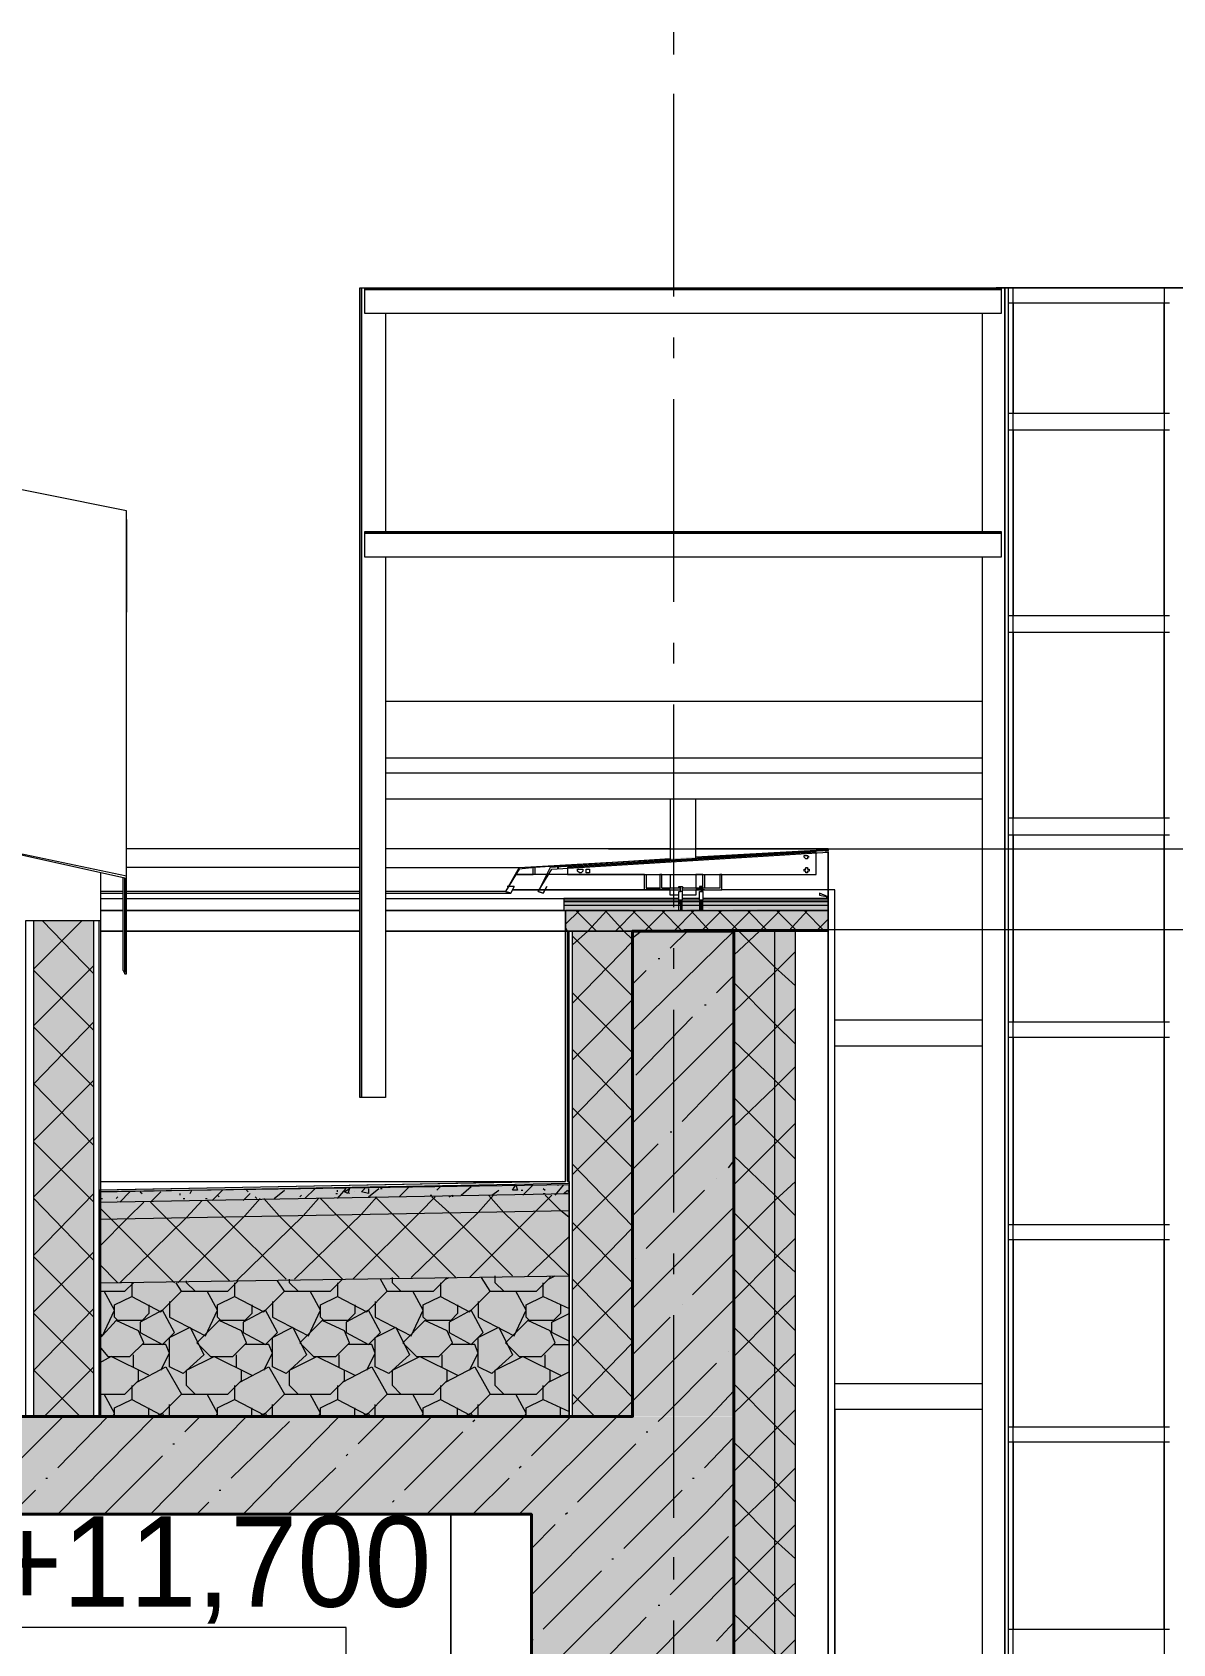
# Model space of a CAD drawing. Header units: millimetres. Extents: x -135211 to 49383, y -8033 to 228499.
# Drawn here: x -79130 to -76315, y 60614 to 64591 of the extents above; entities that cross this region are included whole.
import ezdxf

# ---------------------------------------------------------------- set-up
doc = ezdxf.new("R2010")
doc.units = ezdxf.units.MM
doc.layers.add('PDF _Геометрия', color=7, linetype='Continuous', true_color=0x1d1d1d)
doc.layers.add('PDF _Сплошная заливка', color=7, linetype='Continuous', true_color=0xffffff)
doc.layers.add('PDF _Текст', color=7, linetype='Continuous')

msp = doc.modelspace()

# ---------------------------------------------------------------- hatches: boundary and pattern name
at = {"layer": 'PDF _Сплошная заливка', "transparency": 33554559}
h = msp.add_hatch(color=256, dxfattribs=at)
h.paths.add_polyline_path([(-77369.2, 62563.7), (-77301.5, 62559.4), (-77301.5, 62563.7)])
h.paths.add_polyline_path([(-77301.5, 62567.9), (-77233.7, 62563.7), (-77233.7, 62567.9)])
h.paths.add_polyline_path([(-77233.7, 62572.1), (-77166, 62567.9), (-77166, 62572.1)])
h.paths.add_polyline_path([(-77436.9, 62559.4), (-77369.2, 62555.2), (-77369.2, 62559.4)])
h.paths.add_polyline_path([(-77851.8, 62534), (-77775.6, 62529.8), (-77775.6, 62534), (-77436.9, 62555.2), (-77508.9, 62555.2), (-77779.8, 62538.3)])
h = msp.add_hatch(color=256, dxfattribs=at)
h.paths.add_polyline_path([(-103123.2, 62424), (-103123.2, 62444.4), (-103693, 62444.4), (-103693, 62424), (-103504.2, 62428.2), (-103499.9, 62428.2), (-103453.4, 62424), (-103453.4, 62428.2), (-103449.1, 62428.2)])
h.paths.add_polyline_path([(299.2, 62424), (299.2, 62444.4), (-272.3, 62444.4), (-272.3, 62424), (53.6, 62428.2), (57.9, 62428.2), (104.4, 62424), (104.4, 62428.2), (108.7, 62428.2)])
h.paths.add_polyline_path([(-50480.7, 62424), (-50480.7, 62444.4), (-51128.4, 62444.4), (-51128.4, 62424), (-50819.4, 62428.2), (-50815.2, 62428.2), (-50768.6, 62424), (-50768.6, 62428.2), (-50764.4, 62428.2)])
h.paths.add_polyline_path([(-77166, 62424), (-77166, 62444.4), (-77817.9, 62444.4), (-77817.9, 62424), (-77530.1, 62428.2), (-77525.8, 62428.2), (-77479.3, 62424), (-77479.3, 62428.2), (-77475, 62428.2)])
h = msp.add_hatch(color=256, dxfattribs=at)
h.paths.add_polyline_path([(-103127.4, 62373.2), (-103127.4, 62423.2), (-103693, 62423.2), (-103693, 62373.2)])
h.paths.add_polyline_path([(299.2, 62373.2), (299.2, 62423.2), (-272.3, 62423.2), (-272.3, 62373.2)])
h.paths.add_polyline_path([(-50480.7, 62373.2), (-50480.7, 62423.2), (-51128.4, 62423.2), (-51128.4, 62373.2)])
h.paths.add_polyline_path([(-77166, 62373.2), (-77166, 62423.2), (-77813.7, 62423.2), (-77813.7, 62373.2)])
h = msp.add_hatch(color=256, dxfattribs=at)
h.paths.add_polyline_path([(-102920, 61742.4), (-103025.8, 61746.7), (-103135.9, 61746.7), (-103135.9, 61725.5), (-103038.5, 61725.5), (-102945.4, 61721.3), (-102848.1, 61717), (-102754.9, 61712.8), (-102657.6, 61708.6), (-102564.4, 61704.3), (-90026.1, 61700.1), (-90026.1, 61725.5), (-102598.3, 61729.7), (-102810, 61738.2)])
h.paths.add_polyline_path([(-83325.1, 61700.1), (-83325.1, 61725.5), (-85666, 61725.5), (-85666, 61700.1)])
h.paths.add_polyline_path([(-78033.8, 61725.5), (-77805.2, 61725.5), (-77805.2, 61746.7), (-78093.1, 61746.7), (-78385.1, 61742.4), (-78673, 61738.2), (-78965.1, 61734), (-78965.1, 61708.6)])
h = msp.add_hatch(color=256, dxfattribs=at)
h.paths.add_polyline_path([(-102598.3, 61704.3), (-103042.8, 61725.5), (-103135.9, 61725.5), (-103135.9, 61683.2), (-103025.8, 61683.2), (-102920, 61679), (-102810, 61674.7), (-102598.3, 61666.3), (-90026.1, 61662), (-90026.1, 61700.1)])
h.paths.add_polyline_path([(-83325.1, 61662), (-83325.1, 61700.1), (-85666, 61700.1), (-85666, 61662)])
h.paths.add_polyline_path([(-78033.8, 61683.2), (-77805.2, 61683.2), (-77805.2, 61725.5), (-78033.8, 61725.5), (-78965.1, 61708.6), (-78965.1, 61666.3)])
h = msp.add_hatch(color=256, dxfattribs=at)
h.paths.add_polyline_path([(-102920, 61679), (-103025.8, 61683.2), (-103135.9, 61683.2), (-103135.9, 61522.3), (-103025.8, 61522.3), (-102920, 61518.1), (-102810, 61513.9), (-102598.3, 61505.4), (-90026.1, 61501.2), (-90026.1, 61662), (-102598.3, 61666.3), (-102810, 61674.7)])
h.paths.add_polyline_path([(-83325.1, 61501.2), (-83325.1, 61662), (-85666, 61662), (-85666, 61501.2)])
h.paths.add_polyline_path([(-78093.1, 61522.3), (-77805.2, 61522.3), (-77805.2, 61683.2), (-78033.8, 61683.2), (-78965.1, 61666.3), (-78965.1, 61509.6), (-78673, 61513.9), (-78385.1, 61518.1)])
h = msp.add_hatch(color=256, dxfattribs=at)
h.paths.add_polyline_path([(-90026.1, 61175.2), (-90026.1, 61501.2), (-102598.3, 61505.4), (-102810, 61513.9), (-102920, 61518.1), (-103025.8, 61522.3), (-103135.9, 61522.3), (-103135.9, 61175.2)])
h.paths.add_polyline_path([(-83325.1, 61175.2), (-83325.1, 61501.2), (-85666, 61501.2), (-85666, 61175.2)])
h.paths.add_polyline_path([(-78965.1, 61509.6), (-78965.1, 61175.2), (-77805.2, 61175.2), (-77805.2, 61522.3), (-78093.1, 61522.3), (-78385.1, 61518.1), (-78673, 61513.9)])
h = msp.add_hatch(color=256, dxfattribs=at)
h.paths.add_polyline_path([(-89594.3, 60933.9), (-89594.3, 61174.9), (-103546, 61174.9), (-103546, 60933.9)])
h.paths.add_polyline_path([(146.8, 60933.9), (146.8, 61174.9), (-22999.7, 61174.9), (-22999.7, 60933.9)])
h.paths.add_polyline_path([(-23351, 60933.9), (-23351, 61174.9), (-26352.2, 61174.9), (-26352.2, 60933.9)])
h.paths.add_polyline_path([(-26398.8, 60933.9), (-26398.8, 61174.9), (-44097.3, 61174.9), (-44097.3, 60933.9)])
h.paths.add_polyline_path([(-45350.3, 60933.9), (-45350.3, 61174.9), (-51128.4, 61174.9), (-51128.4, 60933.9)])
h.paths.add_polyline_path([(-77398.8, 60933.9), (-77398.8, 61174.9), (-79396.8, 61174.9), (-79396.8, 60933.9)])
h.paths.add_polyline_path([(-82897.6, 60933.9), (-82897.6, 61174.9), (-86097.8, 61174.9), (-86097.8, 60933.9)])

# ---------------------------------------------------------------- linework, layer by layer
at = {"layer": 'PDF _Геометрия', "color": 7, "lineweight": 9}
for points in [[(-77547, 64536.3), (-77547, 64591.3)], [(-77547, 63939.4), (-77547, 64438.9)], [(-78258.2, 63296), (-78258.2, 61962.6), (-78317.4, 61962.6), (-78321.6, 61962.6), (-78321.6, 63960.6), (-78317.4, 63960.6), (-78258.2, 63960.6)], [(-76785, 63960.6), (-76730, 63960.6), (-76721.5, 63960.6), (-76721.5, 54360), (-76730, 54360), (-76785, 54360), (-76785, 63296)], [(-76255.9, 63960.6), (-76323.6, 63960.6), (-76751.2, 63960.6), (-76323.6, 63960.6), (-76251.7, 63960.6)], [(-76708.8, 56112.5), (-76708.8, 63960.6)], [(-76336.3, 63960.6), (-76336.3, 56112.5)], [(-76251.7, 63960.6), (-76323.6, 63960.6), (-76255.9, 63960.6)], [(-76323.6, 63922.5), (-76721.5, 63922.5)], [(-78258.2, 63897.1), (-78258.2, 63359.5)], [(-76785, 63359.5), (-76785, 63897.1)], [(-77547, 63787), (-77547, 63837.8)], [(-77547, 63185.9), (-77547, 63685.4)], [(-76721.5, 63651.6), (-76323.6, 63651.6)], [(-76323.6, 63609.2), (-76721.5, 63609.2)], [(-78897.3, 62508.6), (-78897.3, 63410.3), (-79320.7, 63494.9), (-79320.7, 62809.2), (-79320.7, 63494.9)], [(-76721.5, 63152.1), (-76323.6, 63152.1)], [(-77547, 63033.5), (-77547, 63084.3)], [(-76323.6, 63109.7), (-76721.5, 63109.7)], [(-78258.2, 62940.4), (-76785, 62940.4)], [(-77547, 62432.4), (-77547, 62931.9)], [(-77707.9, 62576.4), (-77318.4, 62576.4), (-75671.7, 62576.4), (-75671.7, 62876.9), (-74871.7, 62876.9)], [(-78258.2, 62800.7), (-76785, 62800.7)], [(-76785, 62762.6), (-78258.2, 62762.6)], [(-78258.2, 62699.1), (-76785, 62699.1)], [(-77555.5, 62699.1), (-77555.5, 62546.7)], [(-77492, 62551), (-77492, 62699.1)], [(-76721.5, 62652.6), (-76323.6, 62652.6)], [(-76323.6, 62610.2), (-76721.5, 62610.2)], [(-78321.6, 62576.4), (-78897.3, 62576.4)], [(-77555.5, 62576.4), (-78258.2, 62576.4)], [(-77166, 62576.4), (-77166, 62572.1), (-77195.7, 62572.1), (-77492, 62555.2), (-77195.7, 62572.1), (-77166, 62576.4), (-77492, 62576.4)], [(-77166, 62572.1), (-77166, 62572.1)], [(-77166, 62474.8), (-77166, 62567.9)], [(-78321.6, 62529.8), (-78897.3, 62529.8)], [(-78258.2, 62529.8), (-77928, 62529.8), (-77961.8, 62470.5), (-77949.1, 62466.3), (-77961.8, 62470.5), (-78258.2, 62470.5)], [(-77928, 62529.8), (-77555.5, 62551), (-77889.9, 62529.8), (-77928, 62525.6), (-77961.8, 62470.5)], [(-77889.9, 62529.8), (-77889.9, 62512.9), (-77894.1, 62512.9), (-77894.1, 62529.8)], [(-77889.9, 62529.8), (-77889.9, 62529.8)], [(-78960.8, 61175.2), (-78960.8, 62398.6), (-78960.8, 62517.1)], [(-78905.8, 62275.8), (-78905.8, 62504.4)], [(-78901.6, 62267.3), (-78901.6, 62271.6), (-78901.6, 62504.4), (-78901.6, 62271.6)], [(-77940.7, 62483.2), (-77949.1, 62466.3), (-77940.7, 62483.2), (-77957.6, 62483.2)], [(-77619, 62474.8), (-77555.5, 62474.8), (-77864.5, 62474.8), (-77881.4, 62474.8), (-77944.9, 62474.8), (-77881.4, 62474.8), (-77864.5, 62474.8), (-77619, 62474.8), (-77619, 62512.9), (-77856, 62512.9), (-77936.4, 62512.9), (-77894.1, 62512.9)], [(-77809.4, 62512.9), (-77856, 62512.9), (-77889.9, 62512.9)], [(-77614.7, 62512.9), (-77614.7, 62479), (-77580.9, 62479), (-77614.7, 62479)], [(-77555.5, 62512.9), (-77555.5, 62479)], [(-77534.3, 62479), (-77534.3, 62479)], [(-77530.1, 62479), (-77530.1, 62479)], [(-77521.6, 62479), (-77521.6, 62479)], [(-77475, 62470.5), (-77475, 62479), (-77475, 62512.9), (-77492, 62512.9), (-77492, 62479)], [(-77470.8, 62512.9), (-77470.8, 62479), (-77475, 62479), (-77475, 62483.2), (-77479.3, 62483.2), (-77483.5, 62483.2), (-77483.5, 62479), (-77487.7, 62479), (-77479.3, 62479), (-77479.3, 62483.2), (-77479.3, 62479), (-77479.3, 62470.5), (-77475, 62470.5), (-77475, 62449.4)], [(-77487.7, 62479), (-77487.7, 62479)], [(-77479.3, 62479), (-77479.3, 62479)], [(-77475, 62479), (-77475, 62479)], [(-77475, 62479), (-77475, 62479)], [(-77470.8, 62479), (-77475, 62479)], [(-77470.8, 62479), (-77470.8, 62479)], [(-78905.8, 62470.5), (-78960.8, 62470.5)], [(-78960.8, 62466.3), (-78905.8, 62466.3)], [(-78960.8, 62453.6), (-78905.8, 62453.6)], [(-78901.6, 62466.3), (-78321.6, 62466.3)], [(-78321.6, 62470.5), (-78897.3, 62470.5)], [(-78897.3, 62453.6), (-78321.6, 62453.6)], [(-78258.2, 62466.3), (-77949.1, 62466.3)], [(-77534.3, 62453.6), (-77817.9, 62453.6), (-77817.9, 62449.4), (-77817.9, 62445.1), (-77817.9, 62424), (-78258.2, 62424), (-77817.9, 62424), (-77166, 62424), (-77166, 62445.1), (-77166, 62449.4), (-77166, 62453.6), (-77475, 62453.6)], [(-78258.2, 62453.6), (-77817.9, 62453.6), (-77817.9, 62424)], [(-77166, 62449.4), (-77817.9, 62449.4)], [(-77166, 62445.1), (-77817.9, 62445.1)], [(-77534.3, 62462.1), (-77555.5, 62462.1), (-77555.5, 62474.8)], [(-77525.8, 62424), (-77525.8, 62428.2), (-77525.8, 62432.4), (-77525.8, 62436.7), (-77525.8, 62440.9), (-77525.8, 62445.1), (-77525.8, 62449.4), (-77534.3, 62449.4), (-77534.3, 62470.5), (-77530.1, 62470.5)], [(-77530.1, 62424), (-77525.8, 62424), (-77530.1, 62449.4), (-77530.1, 62424), (-77534.3, 62424), (-77534.3, 62428.2), (-77534.3, 62432.4), (-77534.3, 62436.7), (-77534.3, 62440.9), (-77534.3, 62445.1), (-77534.3, 62449.4)], [(-77530.1, 62449.4), (-77530.1, 62449.4)], [(-77530.1, 62445.1), (-77530.1, 62445.1)], [(-77530.1, 62440.9), (-77530.1, 62440.9)], [(-77479.3, 62474.8), (-77492, 62474.8), (-77492, 62462.1), (-77525.8, 62462.1)], [(-77525.8, 62470.5), (-77525.8, 62449.4)], [(-77525.8, 62470.5), (-77525.8, 62470.5)], [(-77483.5, 62453.6), (-77525.8, 62453.6)], [(-77525.8, 62449.4), (-77525.8, 62449.4)], [(-77525.8, 62445.1), (-77525.8, 62445.1)], [(-77525.8, 62440.9), (-77525.8, 62440.9)], [(-77475, 62424), (-77475, 62428.2), (-77475, 62432.4), (-77475, 62436.7), (-77475, 62440.9), (-77475, 62445.1), (-77475, 62449.4), (-77483.5, 62449.4), (-77483.5, 62470.5), (-77479.3, 62470.5)], [(-77483.5, 62449.4), (-77483.5, 62445.1), (-77483.5, 62440.9), (-77483.5, 62436.7), (-77483.5, 62432.4), (-77483.5, 62428.2), (-77483.5, 62424), (-77479.3, 62424), (-77479.3, 62449.4), (-77479.3, 62424), (-77475, 62424), (-77479.3, 62424)], [(-77483.5, 62445.1), (-77483.5, 62445.1)], [(-77483.5, 62440.9), (-77483.5, 62440.9)], [(-77479.3, 62449.4), (-77479.3, 62449.4)], [(-77470.8, 62474.8), (-77475, 62474.8)], [(-77475, 62470.5), (-77475, 62470.5)], [(-77475, 62449.4), (-77475, 62449.4)], [(-77475, 62445.1), (-77475, 62445.1)], [(-77475, 62440.9), (-77475, 62440.9)], [(-76785, 62153.1), (-77149.1, 62153.1), (-77149.1, 62474.8), (-77166, 62474.8), (-77428.5, 62474.8)], [(-78960.8, 61755.1), (-77822.1, 61755.1), (-77813.7, 61755.1), (-77813.7, 62373.2), (-78258.2, 62373.2), (-77813.7, 62373.2), (-77813.7, 62424)], [(-77534.3, 62436.7), (-77534.3, 62436.7)], [(-77534.3, 62432.4), (-77534.3, 62432.4)], [(-77534.3, 62428.2), (-77534.3, 62428.2)], [(-77530.1, 62424), (-77530.1, 62424)], [(-77530.1, 62424), (-77530.1, 62424)], [(-77525.8, 62436.7), (-77525.8, 62436.7)], [(-77525.8, 62432.4), (-77525.8, 62432.4)], [(-77525.8, 62428.2), (-77525.8, 62428.2)], [(-77525.8, 62424), (-77525.8, 62424)], [(-77525.8, 62424), (-77525.8, 62424)], [(-77483.5, 62436.7), (-77483.5, 62436.7)], [(-77483.5, 62432.4), (-77483.5, 62432.4)], [(-77483.5, 62428.2), (-77483.5, 62428.2)], [(-77479.3, 62424), (-77479.3, 62424)], [(-77479.3, 62424), (-77479.3, 62424)], [(-77475, 62436.7), (-77475, 62436.7)], [(-77475, 62432.4), (-77475, 62432.4)], [(-77475, 62428.2), (-77475, 62428.2)], [(-77475, 62424), (-77475, 62424)], [(-79125.9, 61175.2), (-79125.9, 62398.6)], [(-78977.8, 61175.2), (-78977.8, 62398.6)], [(-78965.1, 61175.2), (-78965.1, 62398.6)], [(-77805.2, 61755.1), (-77805.2, 61750.9), (-77805.2, 61746.7), (-77805.2, 61725.5), (-77805.2, 61683.2), (-77805.2, 61522.3), (-77805.2, 61175.2), (-77796.7, 61175.2), (-77648.6, 61175.2), (-77648.6, 62373.2), (-77796.7, 62373.2), (-77805.2, 62373.2), (-77809.4, 62373.2), (-77813.7, 62373.2), (-77813.7, 61755.1), (-78965.1, 61734), (-78965.1, 61729.7), (-78965.1, 61704.3), (-78965.1, 61662), (-78965.1, 61505.4), (-78965.1, 61175.2), (-77805.2, 61175.2)], [(-77809.4, 62373.2), (-77809.4, 61755.1), (-77805.2, 61755.1), (-77805.2, 62373.2)], [(-77796.7, 61175.2), (-77796.7, 62373.2)], [(-77521.6, 62377.4), (-77140.6, 62377.4), (-75671.7, 62377.4), (-75671.7, 62076.9), (-74871.7, 62076.9)], [(-77297.2, 54444.6), (-77297.2, 56154.8), (-77297.2, 57653.3), (-77297.2, 60354), (-77297.2, 62373.2)], [(-77246.4, 54444.6), (-77246.4, 56154.8), (-77246.4, 57653.3), (-77246.4, 60354), (-77246.4, 62373.2)], [(-77547, 62280), (-77547, 62330.8)], [(-77547, 61679), (-77547, 62178.5)], [(-76721.5, 62148.8), (-76323.6, 62148.8)], [(-76785, 61255.6), (-77149.1, 61255.6), (-77149.1, 62089.6), (-76785, 62089.6)], [(-76323.6, 62110.7), (-76721.5, 62110.7)], [(-77822.1, 61755.1), (-78960.8, 61734)], [(-76721.5, 61649.3), (-76323.6, 61649.3)], [(-76323.6, 61611.2), (-76721.5, 61611.2)], [(-77547, 61526.6), (-77547, 61577.4)], [(-77547, 60925.5), (-77547, 61425)], [(-76785, 61192.1), (-77149.1, 61192.1), (-77149.1, 60354), (-77149.1, 57670.2), (-77149.1, 58491.4), (-76785, 58491.4)], [(-76721.5, 61149.8), (-76323.6, 61149.8)], [(-76323.6, 61111.7), (-76721.5, 61111.7)], [(-82846.8, 57056.4), (-82846.8, 59380.4), (-82846.8, 59778.3), (-82846.8, 59854.5), (-82889.1, 59854.5), (-78097.3, 59854.5), (-78097.3, 60523.3), (-82897.6, 60523.3), (-78097.3, 60523.3), (-78097.3, 60933.9)], [(-78888.9, 60933.9), (-81674.2, 60933.9)], [(-77898.3, 60933.9), (-78097.3, 60933.9), (-78097.3, 52857.2), (-78148.1, 52857.2), (-78148.1, 55181.2), (-78148.1, 55604.5), (-78198.9, 55604.5), (-78198.9, 55181.2), (-78198.9, 52857.2)], [(-77547, 60773.1), (-77547, 60828.1)], [(-77534.3, 60354), (-77978.8, 60354), (-78355.5, 60354), (-78355.5, 60654.5), (-79155.6, 60654.5)], [(-77547, 60172), (-77547, 60671.5)], [(-76721.5, 60650.3), (-76323.6, 60650.3)]]:
    msp.add_lwpolyline(points, dxfattribs=at)
for points in [[(-78317.4, 61962.6), (-78317.4, 63960.6)], [(-78308.9, 63960.6), (-76738.5, 63960.6), (-76738.5, 63956.3), (-76738.5, 63897.1), (-78308.9, 63897.1), (-78308.9, 63956.3)], [(-78308.9, 63956.3), (-76738.5, 63956.3)], [(-76708.8, 63960.6), (-76738.5, 63960.6)], [(-76730, 63960.6), (-76730, 54360)], [(-76306.7, 63960.6), (-76336.3, 63960.6)], [(-76708.8, 63922.5), (-76708.8, 63651.6), (-76336.3, 63651.6), (-76336.3, 63922.5)], [(-76708.8, 63609.2), (-76708.8, 63152.1), (-76336.3, 63152.1), (-76336.3, 63609.2)], [(-78897.3, 63389.1), (-78897.3, 63160.5)], [(-78308.9, 63359.5), (-76738.5, 63359.5), (-76738.5, 63355.2), (-76738.5, 63296), (-78308.9, 63296), (-78308.9, 63355.2)], [(-78308.9, 63355.2), (-76738.5, 63355.2)], [(-76708.8, 63109.7), (-76708.8, 62652.6), (-76336.3, 62652.6), (-76336.3, 63109.7)], [(-78897.3, 62508.6), (-79320.7, 62597.5), (-78901.6, 62504.4), (-78901.6, 62271.6), (-78905.8, 62275.8), (-78901.6, 62267.3), (-78897.3, 62267.3)], [(-76708.8, 62610.2), (-76708.8, 62148.8), (-76336.3, 62148.8), (-76336.3, 62610.2)], [(-77809.4, 62529.8), (-77809.4, 62512.9), (-77195.7, 62512.9), (-77195.7, 62567.9)], [(-77225.3, 62555.2), (-77225.3, 62559.4), (-77221, 62559.4), (-77216.8, 62559.4), (-77212.6, 62555.2), (-77216.8, 62555.2), (-77216.8, 62551), (-77221, 62551)], [(-77784, 62521.3), (-77784, 62525.6), (-77779.8, 62525.6), (-77775.6, 62525.6), (-77771.3, 62525.6), (-77771.3, 62521.3), (-77775.6, 62517.1), (-77779.8, 62517.1)], [(-77762.9, 62521.3), (-77762.9, 62525.6), (-77758.6, 62525.6), (-77754.4, 62525.6), (-77754.4, 62521.3), (-77754.4, 62517.1), (-77758.6, 62517.1), (-77762.9, 62517.1)], [(-77225.3, 62521.3), (-77225.3, 62525.6), (-77221, 62525.6), (-77221, 62529.8), (-77216.8, 62529.8), (-77216.8, 62525.6), (-77212.6, 62525.6), (-77212.6, 62521.3), (-77216.8, 62521.3), (-77216.8, 62517.1), (-77221, 62517.1), (-77221, 62521.3)], [(-77576.6, 62479), (-77555.5, 62479)], [(-77530.1, 62483.2), (-77525.8, 62483.2), (-77521.6, 62479), (-77525.8, 62479), (-77525.8, 62470.5), (-77530.1, 62470.5), (-77530.1, 62479), (-77530.1, 62483.2), (-77530.1, 62479), (-77534.3, 62479), (-77534.3, 62483.2)], [(-77492, 62479), (-77479.3, 62479)], [(-77530.1, 62449.4), (-77534.3, 62449.4)], [(-77530.1, 62445.1), (-77534.3, 62445.1)], [(-77530.1, 62440.9), (-77534.3, 62440.9)], [(-77479.3, 62449.4), (-77483.5, 62449.4)], [(-77166, 62474.8), (-77166, 54444.6), (-77149.1, 54444.6), (-77149.1, 62474.8)], [(-78960.8, 62424), (-78905.8, 62424)], [(-78897.3, 62424), (-78321.6, 62424)], [(-77813.7, 62373.2), (-77166, 62373.2), (-77166, 62424), (-77813.7, 62424)], [(-79147.1, 62398.6), (-79147.1, 61175.2), (-79125.9, 61175.2), (-78977.8, 61175.2), (-78965.1, 61175.2), (-78960.8, 61175.2), (-78960.8, 62398.6), (-78965.1, 62398.6), (-78977.8, 62398.6), (-79125.9, 62398.6)], [(-78960.8, 62373.2), (-78905.8, 62373.2)], [(-78897.3, 62373.2), (-78321.6, 62373.2)], [(-77398.8, 57653.3), (-77398.8, 56154.8), (-77398.8, 54656.3), (-77398.8, 56154.8), (-77648.6, 56154.8), (-77648.6, 54656.3), (-77398.8, 54656.3), (-77398.8, 54444.6), (-77297.2, 54444.6), (-77246.4, 54444.6), (-77166, 54444.6), (-77166, 56154.8), (-77166, 57653.3), (-77166, 60354), (-77166, 62373.2), (-77246.4, 62373.2), (-77297.2, 62373.2), (-77398.8, 62373.2), (-77398.8, 60354)], [(-76708.8, 62110.7), (-76708.8, 61649.3), (-76336.3, 61649.3), (-76336.3, 62110.7)], [(-76708.8, 61611.2), (-76708.8, 61149.8), (-76336.3, 61149.8), (-76336.3, 61611.2)], [(-76708.8, 61111.7), (-76708.8, 60650.3), (-76336.3, 60650.3), (-76336.3, 61111.7)]]:
    msp.add_lwpolyline(points, close=True, dxfattribs=at)
at = {"layer": 'PDF _Геометрия', "color": 7, "lineweight": 20}
msp.add_lwpolyline([(-77881.4, 62470.5), (-77868.7, 62466.3), (-77860.2, 62483.2), (-77868.7, 62466.3), (-77881.4, 62470.5), (-77847.5, 62525.6), (-77166, 62567.9), (-77166, 62457.8), (-77187.2, 62466.3), (-77187.2, 62462.1), (-77166, 62457.8), (-77166, 62572.1), (-77851.8, 62529.8)], close=True, dxfattribs=at)
at = {"layer": 'PDF _Геометрия', "lineweight": 9}
for points in [[(-77352.3, 62559.4), (-77348, 62559.4)], [(-77318.4, 62559.4), (-77318.4, 62559.4)], [(-77288.8, 62563.7), (-77288.8, 62563.7)], [(-77259.1, 62563.7), (-77259.1, 62563.7)], [(-77229.5, 62563.7), (-77229.5, 62567.9)], [(-77199.9, 62567.9), (-77199.9, 62567.9)], [(-77170.3, 62567.9), (-77170.3, 62572.1)], [(-77834.8, 62529.8), (-77830.6, 62529.8)], [(-77801, 62529.8), (-77801, 62529.8)], [(-77771.3, 62534), (-77771.3, 62534)], [(-77741.7, 62534), (-77741.7, 62534)], [(-77712.1, 62534), (-77712.1, 62538.3)], [(-77682.5, 62538.3), (-77682.5, 62538.3)], [(-77652.8, 62538.3), (-77652.8, 62542.5)], [(-77623.2, 62542.5), (-77619, 62542.5)], [(-77593.6, 62542.5), (-77589.3, 62542.5)], [(-77559.7, 62546.7), (-77559.7, 62546.7)], [(-77530.1, 62546.7), (-77530.1, 62546.7)], [(-77500.4, 62546.7), (-77500.4, 62551)], [(-77470.8, 62551), (-77470.8, 62551)], [(-77441.2, 62551), (-77441.2, 62555.2)], [(-77411.5, 62555.2), (-77411.5, 62555.2)], [(-77381.9, 62555.2), (-77377.7, 62555.2)], [(-77166, 62542.5), (-77166, 62542.5)], [(-77872.9, 62487.5), (-77868.7, 62491.7)], [(-77166, 62512.9), (-77166, 62517.1)], [(-77166, 62487.5), (-77166, 62487.5)], [(-77170.3, 62457.8), (-77166, 62457.8)], [(-77813.7, 62390.1), (-77779.8, 62424)], [(-77796.7, 62339.3), (-77758.6, 62373.2), (-77712.1, 62424)], [(-77737.5, 62373.2), (-77788.3, 62424)], [(-77648.6, 62352), (-77669.8, 62373.2), (-77716.3, 62424)], [(-77690.9, 62373.2), (-77640.1, 62424)], [(-77597.8, 62373.2), (-77648.6, 62424)], [(-77619, 62373.2), (-77568.2, 62424)], [(-77525.8, 62373.2), (-77576.6, 62424)], [(-77547, 62373.2), (-77496.2, 62424)], [(-77458.1, 62373.2), (-77504.7, 62424)], [(-77479.3, 62373.2), (-77428.5, 62424)], [(-77246.4, 62237.7), (-77297.2, 62284.3), (-77386.1, 62373.2), (-77436.9, 62424)], [(-77407.3, 62373.2), (-77356.5, 62424)], [(-77398.8, 62313.9), (-77335.3, 62373.2), (-77284.5, 62424)], [(-77314.2, 62373.2), (-77365, 62424)], [(-77242.2, 62373.2), (-77293, 62424)], [(-77263.4, 62373.2), (-77216.8, 62424)], [(-77174.5, 62373.2), (-77225.3, 62424)], [(-77195.7, 62373.2), (-77166, 62402.8)], [(-79125.9, 62280), (-79007.4, 62398.6)], [(-78977.8, 62267.3), (-79104.8, 62398.6)], [(-77809.4, 62373.2), (-77813.7, 62381.6)], [(-77648.6, 62212.3), (-77796.7, 62360.5)], [(-77648.6, 62356.2), (-77627.4, 62373.2)], [(-77648.6, 62127.7), (-77398.8, 62373.2)], [(-77555.5, 62330.8), (-77513.1, 62373.2)], [(-77796.7, 62195.4), (-77648.6, 62347.8)], [(-77398.8, 62174.2), (-77297.2, 62271.6), (-77246.4, 62322.4)], [(-79125.9, 62140.4), (-78977.8, 62288.5)], [(-77585.1, 62305.4), (-77580.9, 62305.4)], [(-78977.8, 62127.7), (-79125.9, 62275.8)], [(-77648.6, 62241.9), (-77614.7, 62275.8)], [(-77441.2, 62220.8), (-77398.8, 62263.1)], [(-77246.4, 62093.8), (-77297.2, 62144.6), (-77398.8, 62246.2)], [(-77648.6, 62072.6), (-77796.7, 62220.8)], [(-77796.7, 62055.7), (-77648.6, 62203.9)], [(-77640.1, 62017.6), (-77500.4, 62161.5)], [(-77470.8, 62191.2), (-77466.6, 62191.2)], [(-77398.8, 62030.3), (-77297.2, 62131.9), (-77246.4, 62182.7)], [(-78977.8, 61844), (-79125.9, 61996.4), (-78977.8, 62148.8)], [(-78977.8, 61988), (-79125.9, 62136.1)], [(-77648.6, 61899.1), (-77398.8, 62148.8)], [(-77648.6, 61928.7), (-77796.7, 62081.1)], [(-77246.4, 61954.1), (-77297.2, 62004.9), (-77398.8, 62102.3)], [(-77796.7, 61911.8), (-77648.6, 62064.2)], [(-79125.9, 61856.7), (-78977.8, 62004.9)], [(-77525.8, 61903.3), (-77398.8, 62034.5)], [(-77398.8, 61890.6), (-77297.2, 61988), (-77246.4, 62038.8)], [(-77246.4, 61810.2), (-77297.2, 61861), (-77398.8, 61962.6)], [(-77648.6, 61789), (-77796.7, 61937.2)], [(-77796.7, 61772.1), (-77648.6, 61920.2)], [(-77648.6, 61670.5), (-77398.8, 61920.2)], [(-77398.8, 61746.7), (-77297.2, 61848.3), (-77246.4, 61899.1)], [(-79125.9, 61717), (-78977.8, 61865.2)], [(-78977.8, 61704.3), (-79125.9, 61852.5)], [(-77648.6, 61784.8), (-77585.1, 61848.3)], [(-77555.5, 61877.9), (-77551.2, 61877.9)], [(-77411.5, 61789), (-77398.8, 61805.9)], [(-77246.4, 61670.5), (-77297.2, 61721.3), (-77398.8, 61818.6)], [(-77648.6, 61645.1), (-77796.7, 61797.5)], [(-77796.7, 61632.4), (-77648.6, 61780.5)], [(-77441.2, 61763.6), (-77441.2, 61763.6)], [(-79125.9, 61573.1), (-78977.8, 61725.5)], [(-78914.3, 61704.3), (-78888.9, 61729.7)], [(-78863.5, 61729.7), (-78859.2, 61725.5)], [(-78643.4, 61509.6), (-78800, 61666.3), (-78838.1, 61704.3), (-78812.7, 61729.7)], [(-78829.6, 61729.7), (-78829.6, 61729.7)], [(-78766.1, 61725.5), (-78766.1, 61721.3)], [(-78740.7, 61725.5), (-78736.5, 61734)], [(-78685.7, 61708.6), (-78660.3, 61734)], [(-78609.5, 61708.6), (-78592.6, 61725.5)], [(-78601, 61734), (-78596.8, 61729.7)], [(-78533.3, 61712.8), (-78507.9, 61734)], [(-78457.1, 61712.8), (-78431.7, 61738.2)], [(-78380.9, 61725.5), (-78376.7, 61725.5)], [(-78376.7, 61712.8), (-78355.5, 61738.2)], [(-78376.7, 61729.7), (-78376.7, 61734)], [(-78351.3, 61729.7), (-78347, 61725.5)], [(-78334.3, 61729.7), (-78334.3, 61729.7)], [(-78300.5, 61738.2), (-78300.5, 61725.5), (-78317.4, 61729.7), (-78308.9, 61738.2)], [(-78300.5, 61717), (-78275.1, 61738.2)], [(-78270.8, 61738.2), (-78266.6, 61738.2)], [(-78224.3, 61717), (-78198.9, 61742.4)], [(-78131.2, 61734), (-78122.7, 61742.4)], [(-78071.9, 61721.3), (-78046.5, 61742.4)], [(-77995.7, 61721.3), (-77978.8, 61734)], [(-77923.7, 61734), (-77919.5, 61734)], [(-77919.5, 61721.3), (-77894.1, 61746.7)], [(-77868.7, 61738.2), (-77864.5, 61734)], [(-77868.7, 61725.5), (-77864.5, 61725.5)], [(-77839.1, 61721.3), (-77817.9, 61746.7)], [(-77834.8, 61746.7), (-77830.6, 61746.7)], [(-77809.4, 61725.5), (-77817.9, 61725.5), (-77809.4, 61734), (-77805.2, 61725.5)], [(-77614.7, 61590.1), (-77470.8, 61734)], [(-77398.8, 61607), (-77297.2, 61708.6), (-77246.4, 61755.1)], [(-78977.8, 61560.4), (-79125.9, 61712.8)], [(-78965.1, 61594.3), (-78893.1, 61666.3), (-78855, 61704.3)], [(-78778.8, 61505.4), (-78939.7, 61666.3), (-78965.1, 61691.6)], [(-78960.8, 61712.8), (-78956.6, 61712.8)], [(-78922.7, 61712.8), (-78918.5, 61717)], [(-78918.5, 61708.6), (-78918.5, 61708.6)], [(-78914.3, 61505.4), (-78749.2, 61666.3), (-78711.1, 61708.6)], [(-78893.1, 61721.3), (-78893.1, 61721.3)], [(-78770.4, 61505.4), (-78605.3, 61670.5), (-78567.2, 61712.8)], [(-78757.7, 61712.8), (-78753.4, 61712.8)], [(-78702.6, 61712.8), (-78698.4, 61712.8)], [(-78503.7, 61513.9), (-78660.3, 61670.5), (-78698.4, 61708.6)], [(-78673, 61721.3), (-78668.8, 61717)], [(-78630.7, 61505.4), (-78630.7, 61471.5), (-78558.7, 61433.4), (-78507.9, 61484.2), (-78393.6, 61484.2), (-78364, 61513.9), (-78520.6, 61670.5), (-78558.7, 61712.8)], [(-78626.4, 61509.6), (-78461.3, 61670.5), (-78423.2, 61712.8)], [(-78579.9, 61717), (-78575.6, 61712.8)], [(-78482.5, 61513.9), (-78317.4, 61674.7), (-78279.3, 61717)], [(-78482.5, 61712.8), (-78482.5, 61712.8)], [(-78469.8, 61717), (-78465.6, 61721.3)], [(-78224.3, 61518.1), (-78380.9, 61674.7), (-78419, 61712.8)], [(-78338.6, 61513.9), (-78173.5, 61679), (-78135.4, 61717)], [(-78084.6, 61518.1), (-78241.2, 61674.7), (-78283.5, 61717)], [(-78194.7, 61518.1), (-78029.6, 61679), (-77991.5, 61721.3)], [(-78148.1, 61721.3), (-78143.9, 61721.3)], [(-77944.9, 61522.3), (-78101.5, 61679), (-78143.9, 61717)], [(-78101.5, 61717), (-78093.1, 61721.3), (-78093.1, 61717)], [(-78050.7, 61518.1), (-77885.6, 61683.2), (-77847.5, 61721.3)], [(-78012.6, 61721.3), (-78012.6, 61721.3)], [(-77805.2, 61522.3), (-77966.1, 61679), (-78004.2, 61721.3)], [(-77805.2, 61666.3), (-77826.4, 61683.2), (-77864.5, 61721.3)], [(-77648.6, 61441.9), (-77398.8, 61691.6)], [(-77648.6, 61505.4), (-77796.7, 61653.6)], [(-77246.4, 61530.8), (-77297.2, 61577.4), (-77398.8, 61679)], [(-77928, 60933.9), (-77686.7, 61175.2), (-77648.6, 61213.3), (-77398.8, 61463.1), (-77297.2, 61564.7), (-77246.4, 61615.5)], [(-77906.8, 61522.3), (-77805.2, 61619.7)], [(-77796.7, 61488.5), (-77648.6, 61640.9)], [(-79125.9, 61433.4), (-78977.8, 61581.6)], [(-78977.8, 61420.7), (-79125.9, 61568.9)], [(-77640.1, 61564.7), (-77640.1, 61564.7)], [(-77500.4, 61475.8), (-77398.8, 61577.4)], [(-78918.5, 61505.4), (-78965.1, 61552)], [(-77246.4, 61386.9), (-77297.2, 61437.7), (-77398.8, 61539.3)], [(-78965.1, 61484.2), (-78901.6, 61484.2), (-78880.4, 61505.4)], [(-78965.1, 61382.6), (-78956.6, 61374.2), (-78927, 61437.7), (-78952.4, 61484.2)], [(-78884.6, 61505.4), (-78884.6, 61471.5), (-78812.7, 61433.4), (-78761.9, 61484.2), (-78647.6, 61484.2), (-78622.2, 61509.6)], [(-78791.5, 61458.8), (-78791.5, 61420.7), (-78702.6, 61374.2), (-78673, 61437.7), (-78698.4, 61484.2)], [(-78761.9, 61484.2), (-78774.6, 61505.4)], [(-78728, 61484.2), (-78749.2, 61505.4), (-78749.2, 61509.6)], [(-78537.5, 61458.8), (-78537.5, 61420.7), (-78448.6, 61374.2), (-78419, 61437.7), (-78444.4, 61484.2)], [(-78507.9, 61484.2), (-78524.8, 61509.6)], [(-78474, 61484.2), (-78495.2, 61505.4), (-78495.2, 61513.9)], [(-78376.7, 61505.4), (-78376.7, 61471.5), (-78304.7, 61433.4), (-78253.9, 61484.2), (-78139.6, 61484.2), (-78105.8, 61518.1)], [(-78364, 61513.9), (-78364, 61513.9)], [(-78283.5, 61458.8), (-78283.5, 61420.7), (-78194.7, 61374.2), (-78165, 61437.7), (-78190.4, 61484.2)], [(-78253.9, 61484.2), (-78270.8, 61513.9)], [(-78220.1, 61484.2), (-78241.2, 61505.4), (-78241.2, 61518.1)], [(-78122.7, 61505.4), (-78122.7, 61471.5), (-78050.7, 61433.4), (-77999.9, 61484.2), (-77885.6, 61484.2), (-77851.8, 61518.1), (-77851.8, 61522.3)], [(-78110, 61513.9), (-78101.5, 61518.1)], [(-78105.8, 61518.1), (-78105.8, 61518.1)], [(-78029.6, 61458.8), (-78029.6, 61420.7), (-77940.7, 61374.2), (-77911, 61437.7), (-77936.4, 61484.2)], [(-77999.9, 61484.2), (-78021.1, 61518.1)], [(-77966.1, 61484.2), (-77987.2, 61505.4), (-77987.2, 61522.3)], [(-77868.7, 61471.5), (-77868.7, 61505.4)], [(-77856, 61513.9), (-77839.1, 61522.3)], [(-77648.6, 61361.5), (-77796.7, 61513.9)], [(-77796.7, 61348.8), (-77648.6, 61496.9)], [(-78842.3, 61450.4), (-78842.3, 61429.2), (-78859.2, 61412.3), (-78918.5, 61412.3), (-78927, 61420.7), (-78927, 61450.4), (-78884.6, 61471.5)], [(-78588.3, 61450.4), (-78588.3, 61429.2), (-78605.3, 61412.3), (-78664.5, 61412.3), (-78673, 61420.7), (-78673, 61450.4), (-78630.7, 61471.5)], [(-78334.3, 61450.4), (-78334.3, 61429.2), (-78351.3, 61412.3), (-78410.5, 61412.3), (-78419, 61420.7), (-78419, 61450.4), (-78376.7, 61471.5)], [(-78080.4, 61450.4), (-78080.4, 61429.2), (-78097.3, 61412.3), (-78156.6, 61412.3), (-78165, 61420.7), (-78165, 61450.4), (-78122.7, 61471.5)], [(-77826.4, 61450.4), (-77826.4, 61429.2), (-77843.3, 61412.3), (-77902.6, 61412.3), (-77911, 61420.7), (-77911, 61450.4), (-77868.7, 61471.5), (-77805.2, 61441.9)], [(-77525.8, 61450.4), (-77525.8, 61450.4)], [(-77398.8, 61323.4), (-77297.2, 61425), (-77246.4, 61475.8)], [(-79011.6, 61175.2), (-79125.9, 61289.5), (-78977.8, 61441.9)], [(-78977.8, 61281), (-79125.9, 61429.2)], [(-78965.1, 61348.8), (-78943.9, 61323.4), (-78888.9, 61323.4), (-78855, 61357.2), (-78867.7, 61386.9), (-78922.7, 61412.3), (-78965.1, 61365.7)], [(-77805.2, 61361.5), (-77847.5, 61382.6), (-77847.5, 61408), (-77805.2, 61429.2)], [(-77648.6, 61327.6), (-77555.5, 61420.7)], [(-77648.6, 61221.8), (-77796.7, 61374.2)], [(-77246.4, 61247.2), (-77297.2, 61298), (-77398.8, 61395.3)], [(-78965.1, 61323.4), (-78960.8, 61327.6), (-78965.1, 61336.1)], [(-78880.4, 61298), (-78880.4, 61327.6)], [(-78812.7, 61289.5), (-78791.5, 61331.8), (-78800, 61353), (-78859.2, 61353)], [(-78626.4, 61298), (-78626.4, 61327.6)], [(-78558.7, 61289.5), (-78537.5, 61331.8), (-78546, 61353), (-78605.3, 61353)], [(-78372.4, 61298), (-78372.4, 61327.6)], [(-78304.7, 61289.5), (-78283.5, 61331.8), (-78292, 61353), (-78351.3, 61353)], [(-78118.5, 61298), (-78118.5, 61327.6)], [(-78050.7, 61289.5), (-78029.6, 61331.8), (-78038, 61353), (-78097.3, 61353)], [(-77864.5, 61298), (-77864.5, 61327.6)], [(-77843.3, 61353), (-77805.2, 61353)], [(-77796.7, 61204.8), (-77648.6, 61357.2)], [(-77411.5, 61336.1), (-77411.5, 61336.1)], [(-77398.8, 61183.7), (-77297.2, 61281), (-77246.4, 61331.8)], [(-79100.5, 61175.2), (-78977.8, 61298)], [(-78842.3, 61276.8), (-78935.4, 61323.4), (-78965.1, 61306.4)], [(-78965.1, 61230.2), (-78901.6, 61230.2), (-78867.7, 61264.1), (-78867.7, 61289.5)], [(-78884.6, 61251.4), (-78884.6, 61217.5), (-78812.7, 61179.4), (-78761.9, 61230.2), (-78647.6, 61230.2), (-78613.7, 61264.1), (-78613.7, 61289.5)], [(-78871.9, 61259.9), (-78800, 61298), (-78761.9, 61230.2)], [(-78728, 61230.2), (-78749.2, 61251.4), (-78749.2, 61289.5), (-78681.5, 61323.4), (-78588.3, 61276.8)], [(-78630.7, 61251.4), (-78630.7, 61217.5), (-78558.7, 61179.4), (-78507.9, 61230.2), (-78393.6, 61230.2), (-78359.7, 61264.1), (-78359.7, 61289.5)], [(-78618, 61259.9), (-78546, 61298), (-78507.9, 61230.2)], [(-78474, 61230.2), (-78495.2, 61251.4), (-78495.2, 61289.5), (-78427.5, 61323.4), (-78334.3, 61276.8)], [(-78376.7, 61251.4), (-78376.7, 61217.5), (-78304.7, 61179.4), (-78253.9, 61230.2), (-78139.6, 61230.2), (-78105.8, 61264.1), (-78105.8, 61289.5)], [(-78364, 61259.9), (-78292, 61298), (-78253.9, 61230.2)], [(-78220.1, 61230.2), (-78241.2, 61251.4), (-78241.2, 61289.5), (-78173.5, 61323.4), (-78080.4, 61276.8)], [(-78122.7, 61251.4), (-78122.7, 61217.5), (-78050.7, 61179.4), (-77999.9, 61230.2), (-77885.6, 61230.2), (-77851.8, 61264.1), (-77851.8, 61289.5)], [(-78110, 61259.9), (-78038, 61298), (-77999.9, 61230.2)], [(-77966.1, 61230.2), (-77987.2, 61251.4), (-77987.2, 61289.5), (-77919.5, 61323.4), (-77826.4, 61276.8)], [(-77856, 61259.9), (-77805.2, 61285.3)], [(-77585.1, 61162.5), (-77572.4, 61175.2), (-77441.2, 61306.4)], [(-77868.7, 61217.5), (-77868.7, 61251.4)], [(-77246.4, 61103.3), (-77297.2, 61154.1), (-77398.8, 61255.6)], [(-78931.2, 61175.2), (-78927, 61183.7), (-78952.4, 61230.2)], [(-78927, 61175.2), (-78927, 61196.4), (-78884.6, 61217.5)], [(-78677.2, 61175.2), (-78673, 61183.7), (-78698.4, 61230.2)], [(-78673, 61175.2), (-78673, 61196.4), (-78630.7, 61217.5)], [(-78423.2, 61175.2), (-78419, 61183.7), (-78444.4, 61230.2)], [(-78419, 61175.2), (-78419, 61196.4), (-78376.7, 61217.5)], [(-78169.3, 61175.2), (-78165, 61183.7), (-78190.4, 61230.2)], [(-78165, 61175.2), (-78165, 61196.4), (-78122.7, 61217.5)], [(-78156.6, 60933.9), (-77915.3, 61175.2), (-77911, 61183.7), (-77936.4, 61230.2)], [(-77911, 61175.2), (-77911, 61196.4), (-77868.7, 61217.5), (-77805.2, 61187.9)], [(-77898.3, 60735), (-77699.4, 60933.9), (-77458.1, 61175.2), (-77398.8, 61238.7)], [(-77741.7, 61175.2), (-77796.7, 61230.2)], [(-79295.3, 60933.9), (-79054, 61175.2)], [(-79066.7, 60933.9), (-78829.6, 61175.2)], [(-79066.7, 61048.2), (-78943.9, 61175.2)], [(-78842.3, 61175.2), (-78842.3, 61196.4)], [(-78842.3, 61175.2), (-78842.3, 61175.2)], [(-78838.1, 60933.9), (-78601, 61175.2)], [(-78804.2, 61175.2), (-78808.4, 61183.7), (-78825.4, 61175.2)], [(-78791.5, 61175.2), (-78791.5, 61204.8)], [(-78753.4, 61137.1), (-78715.3, 61175.2)], [(-78609.5, 60933.9), (-78372.4, 61175.2)], [(-78588.3, 61175.2), (-78588.3, 61196.4)], [(-78588.3, 61175.2), (-78588.3, 61175.2)], [(-78550.2, 61175.2), (-78554.5, 61183.7), (-78571.4, 61175.2)], [(-78537.5, 61175.2), (-78537.5, 61204.8)], [(-78385.1, 60933.9), (-78143.9, 61175.2)], [(-78334.3, 61175.2), (-78334.3, 61196.4)], [(-78334.3, 61175.2), (-78334.3, 61175.2)], [(-78325.9, 61107.5), (-78258.2, 61175.2)], [(-78296.2, 61175.2), (-78300.5, 61183.7), (-78317.4, 61175.2)], [(-78283.5, 61175.2), (-78283.5, 61204.8)], [(-78080.4, 61175.2), (-78080.4, 61196.4)], [(-78080.4, 61175.2), (-78080.4, 61175.2)], [(-78042.3, 61175.2), (-78046.5, 61183.7), (-78063.4, 61175.2)], [(-78042.3, 61162.5), (-78038, 61166.7)], [(-78029.6, 61175.2), (-78029.6, 61204.8)], [(-77898.3, 61077.9), (-77801, 61175.2)], [(-77826.4, 61175.2), (-77826.4, 61196.4)], [(-77826.4, 61175.2), (-77826.4, 61175.2)], [(-77809.4, 61175.2), (-77805.2, 61175.2)], [(-77398.8, 61039.8), (-77297.2, 61141.4), (-77246.4, 61192.1)], [(-78639.1, 61022.8), (-78495.2, 61162.5)], [(-78211.6, 60993.2), (-78067.7, 61137.1)], [(-77614.7, 61137.1), (-77610.5, 61137.1)], [(-78783.1, 61107.5), (-78778.8, 61107.5)], [(-77784, 60963.6), (-77640.1, 61107.5)], [(-77470.8, 61048.2), (-77398.8, 61124.4)], [(-77246.4, 60963.6), (-77297.2, 61014.4), (-77398.8, 61111.7)], [(-78952.4, 60933.9), (-78808.4, 61077.9)], [(-78499.4, 60933.9), (-78380.9, 61048.2)], [(-78355.5, 61077.9), (-78351.3, 61082.1)], [(-77928, 61048.2), (-77923.7, 61052.5)], [(-77398.8, 60900.1), (-77297.2, 60997.4), (-77246.4, 61048.2)], [(-79096.3, 61022.8), (-79092.1, 61022.8)], [(-78042.3, 60933.9), (-77953.4, 61022.8)], [(-77898.3, 60510.6), (-77470.8, 60933.9), (-77398.8, 61010.1)], [(-77500.4, 61022.8), (-77496.2, 61022.8)], [(-79181, 60933.9), (-79121.7, 60993.2)], [(-78668.8, 60993.2), (-78664.5, 60993.2)], [(-78241.2, 60963.6), (-78237, 60967.8)], [(-77669.8, 60849.3), (-77585.1, 60933.9), (-77525.8, 60993.2)], [(-77246.4, 60823.9), (-77297.2, 60870.4), (-77398.8, 60972)], [(-78723.8, 60933.9), (-78694.2, 60963.6)], [(-78270.8, 60933.9), (-78266.6, 60933.9)], [(-77813.7, 60933.9), (-77809.4, 60938.2)], [(-77898.3, 60849.3), (-77839.1, 60908.5)], [(-77398.8, 60756.1), (-77297.2, 60857.7), (-77246.4, 60908.5)], [(-77555.5, 60735), (-77411.5, 60878.9)], [(-77699.4, 60823.9), (-77695.2, 60823.9)], [(-77246.4, 60679.9), (-77297.2, 60730.7), (-77398.8, 60832.3)], [(-77868.7, 60650.3), (-77724.8, 60794.2)], [(-77822.1, 60354), (-77398.8, 60781.5)], [(-77398.8, 60616.5), (-77297.2, 60718), (-77246.4, 60764.6)], [(-77585.1, 60709.6), (-77580.9, 60709.6)], [(-77754.4, 60536), (-77614.7, 60679.9)], [(-77441.2, 60620.7), (-77398.8, 60667.2)], [(-77246.4, 60540.3), (-77297.2, 60591.1), (-77398.8, 60688.4)], [(-77898.3, 60624.9), (-77894.1, 60624.9)], [(-77398.8, 60476.8), (-77297.2, 60574.1), (-77246.4, 60624.9)]]:
    msp.add_lwpolyline(points, dxfattribs=at)
at = {"layer": 'PDF _Геометрия', "color": 7, "lineweight": 20}
for points in [[(-77530.1, 62479), (-77576.6, 62479), (-77576.6, 62512.9), (-77580.9, 62512.9), (-77580.9, 62474.8), (-77530.1, 62474.8)], [(-77479.3, 62479), (-77525.8, 62479)], [(-77475, 62474.8), (-77428.5, 62474.8), (-77428.5, 62512.9), (-77432.7, 62512.9), (-77432.7, 62479), (-77475, 62479)], [(-77525.8, 62474.8), (-77479.3, 62474.8)], [(-77805.2, 61750.9), (-77805.2, 61746.7), (-78965.1, 61729.7), (-77805.2, 61750.9), (-77805.2, 61755.1), (-77809.4, 61755.1)], [(-78965.1, 61704.3), (-77805.2, 61725.5), (-77805.2, 61746.7)], [(-78965.1, 61662), (-77805.2, 61683.2), (-77805.2, 61725.5)], [(-78965.1, 61505.4), (-77805.2, 61522.3), (-77805.2, 61683.2)], [(-77805.2, 61175.2), (-77805.2, 61522.3)]]:
    msp.add_lwpolyline(points, dxfattribs=at)
at = {"layer": 'PDF _Геометрия', "color": 250, "lineweight": 9, "true_color": 0x191919}
msp.add_lwpolyline([(-77817.9, 62436.7), (-77166, 62436.7)], dxfattribs=at)
at = {"layer": 'PDF _Геометрия', "color": 7, "lineweight": 40}
msp.add_lwpolyline([(-77398.8, 61175.2), (-77398.8, 62373.2), (-77648.6, 62373.2), (-77648.6, 61175.2), (-79396.8, 61175.2), (-79396.8, 60933.9), (-77898.3, 60933.9), (-77898.3, 60354), (-77398.8, 60354), (-77398.8, 60933.9)], close=True, dxfattribs=at)
at = {"layer": 'PDF _Геометрия', "lineweight": 9}
for points in [[(-78347, 61738.2), (-78351.3, 61725.5), (-78359.7, 61729.7)], [(-77936.4, 61746.7), (-77932.2, 61734), (-77944.9, 61734)], [(-78863.5, 61408), (-78863.5, 61382.6), (-78808.4, 61353), (-78778.8, 61382.6), (-78808.4, 61437.7)], [(-78634.9, 61323.4), (-78601, 61357.2), (-78613.7, 61386.9), (-78668.8, 61412.3), (-78723.8, 61357.2), (-78689.9, 61323.4)], [(-78609.5, 61408), (-78609.5, 61382.6), (-78554.5, 61353), (-78524.8, 61382.6), (-78554.5, 61437.7)], [(-78380.9, 61323.4), (-78347, 61357.2), (-78359.7, 61386.9), (-78414.8, 61412.3), (-78469.8, 61357.2), (-78435.9, 61323.4)], [(-78355.5, 61408), (-78355.5, 61382.6), (-78300.5, 61353), (-78270.8, 61382.6), (-78300.5, 61437.7)], [(-78126.9, 61323.4), (-78093.1, 61357.2), (-78105.8, 61386.9), (-78160.8, 61412.3), (-78215.8, 61357.2), (-78182, 61323.4)], [(-78101.5, 61408), (-78101.5, 61382.6), (-78046.5, 61353), (-78016.9, 61382.6), (-78046.5, 61437.7)], [(-77872.9, 61323.4), (-77839.1, 61357.2), (-77851.8, 61386.9), (-77906.8, 61412.3), (-77961.8, 61357.2), (-77928, 61323.4)], [(-78791.5, 61298), (-78791.5, 61369.9), (-78740.7, 61395.3), (-78706.9, 61327.6), (-78757.7, 61281)], [(-78537.5, 61298), (-78537.5, 61369.9), (-78486.7, 61395.3), (-78452.9, 61327.6), (-78503.7, 61281)], [(-78283.5, 61298), (-78283.5, 61369.9), (-78232.8, 61395.3), (-78198.9, 61327.6), (-78249.7, 61281)], [(-78029.6, 61298), (-78029.6, 61369.9), (-77978.8, 61395.3), (-77944.9, 61327.6), (-77995.7, 61281)]]:
    msp.add_lwpolyline(points, close=True, dxfattribs=at)
at = {"layer": 'PDF _Сплошная заливка', "lineweight": 5, "transparency": 33554559}
for points in [[(-79125.9, 62398.6), (-79125.9, 61175.2), (-78977.8, 62398.6), (-78977.8, 61175.2)], [(-77796.7, 62373.2), (-77796.7, 61175.2), (-77648.6, 62373.2), (-77648.6, 61175.2)], [(-77648.6, 62373.2), (-77648.6, 61175.2), (-77398.8, 62373.2), (-77398.8, 61175.2)], [(-77398.8, 62373.2), (-77398.8, 60354), (-77297.2, 62373.2), (-77297.2, 60354)], [(-77297.2, 62373.2), (-77297.2, 60354), (-77246.4, 62373.2), (-77246.4, 60354)], [(-77898.3, 60933.9), (-77898.3, 60354), (-77398.8, 60933.9), (-77398.8, 60354)]]:
    msp.add_solid(points, dxfattribs=at)

# ---------------------------------------------------------------- texts
at = {"layer": 'PDF _Текст', "insert": (-79229.6, 60796.4), "char_height": 222.7, "attachment_point": 4, "style": ''}
msp.add_mtext('+11,700', dxfattribs=at)

doc.saveas('drawing.dxf')
